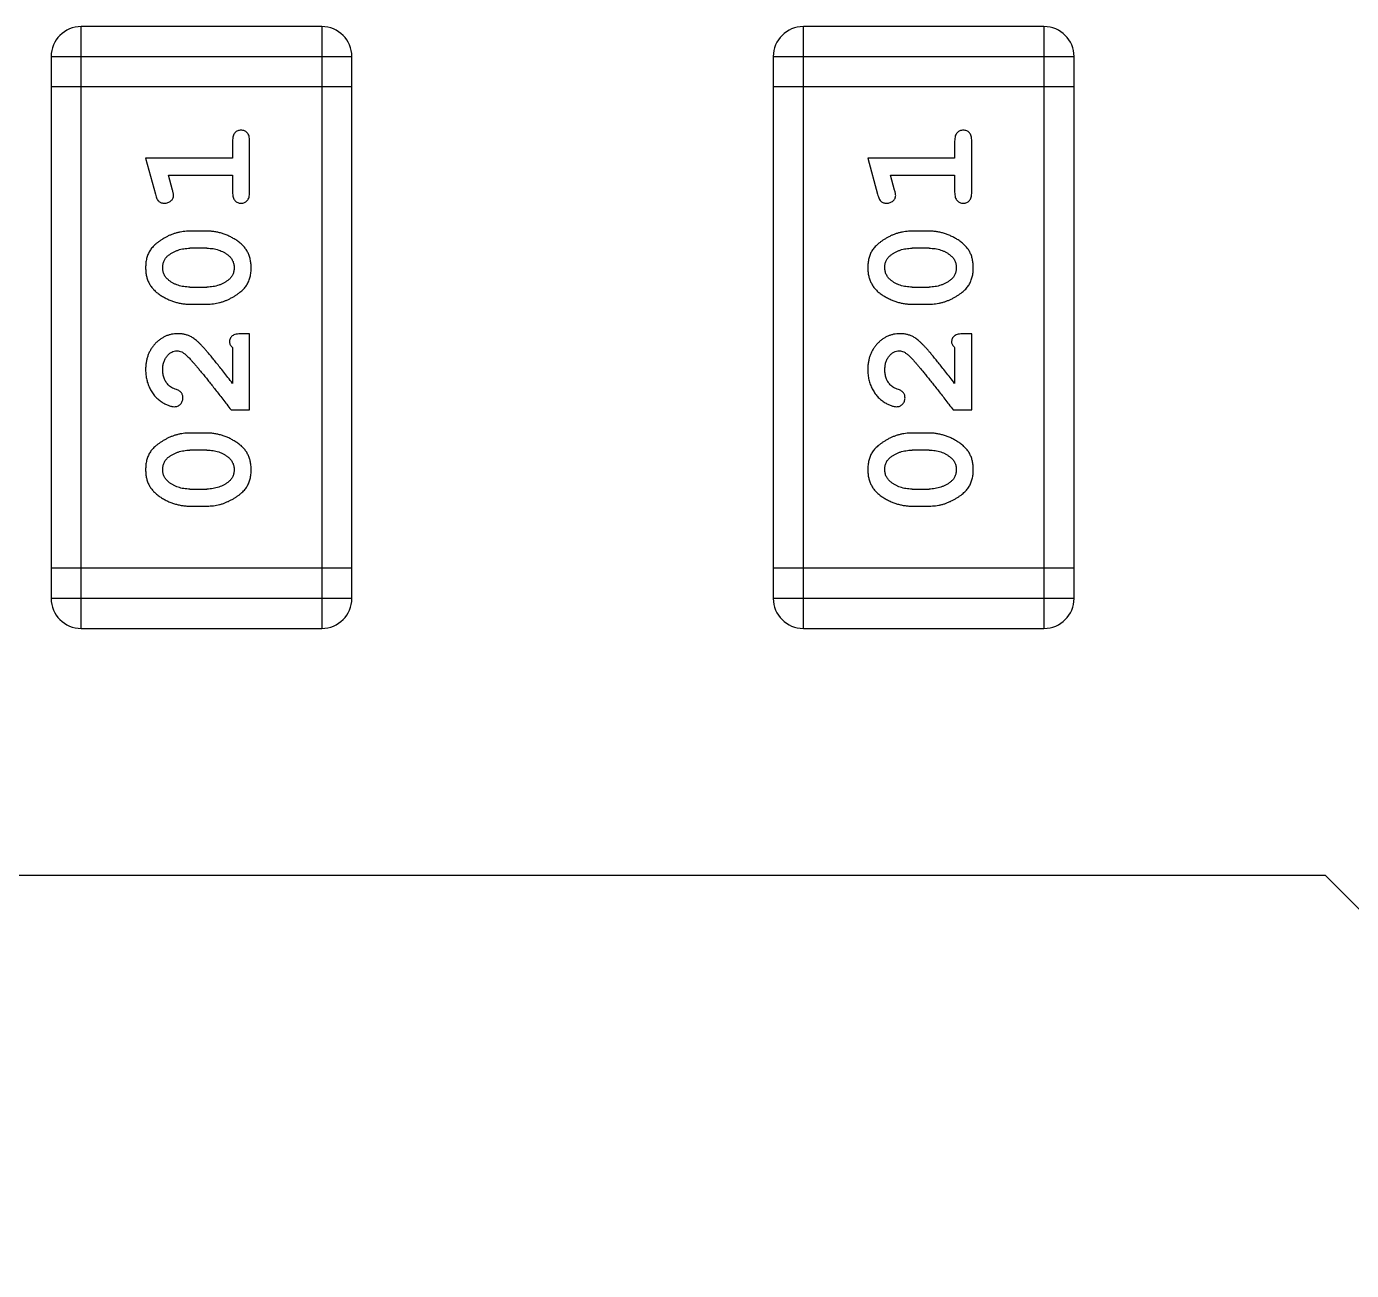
# Model space of a CAD drawing. Header units: millimetres. Extents: x 563 to 681, y 173 to 284.
# Drawn here: x 650.039 to 651.382, y 175.885 to 177.145 of the extents above; entities that cross this region are included whole.
import ezdxf

# ---------------------------------------------------------------- set-up
doc = ezdxf.new("R2010")
doc.units = ezdxf.units.MM
doc.header["$LTSCALE"] = 30.734
doc.layers.get('0').update_dxf_attribs({"linetype": 'CONTINUOUS'})

msp = doc.modelspace()

# ---------------------------------------------------------------- linework, layer by layer
at = {"linetype": 'Continuous'}
for p, q in [((650.3386, 177.1452), (650.0948, 177.1452)), ((650.0948, 176.5356), (650.0948, 177.1452)), ((650.3386, 177.1452), (650.3386, 176.5356)), ((651.0703, 177.1452), (650.8265, 177.1452)), ((650.8265, 176.5356), (650.8265, 177.1452)), ((651.0703, 177.1452), (651.0703, 176.5356)), ((650.0643, 177.1147), (650.3691, 177.1147)), ((650.0643, 177.1147), (650.0643, 176.5661)), ((650.3691, 176.5661), (650.3691, 177.1147)), ((650.796, 177.1147), (651.1008, 177.1147)), ((650.796, 177.1147), (650.796, 176.5661)), ((651.1008, 176.5661), (651.1008, 177.1147)), ((650.3691, 177.0843), (650.0643, 177.0843)), ((651.1008, 177.0843), (650.796, 177.0843)), ((650.2482, 177.0292), (650.2482, 177.0119)), ((650.2655, 176.9773), (650.2655, 177.0292)), ((650.9798, 177.0292), (650.9798, 177.0119)), ((650.9971, 176.9773), (650.9971, 177.0292)), ((650.2482, 177.0119), (650.1601, 177.0119)), ((650.1601, 177.0119), (650.17, 176.9753)), ((650.9798, 177.0119), (650.8917, 177.0119)), ((650.8917, 177.0119), (650.9016, 176.9753)), ((650.1832, 176.9946), (650.2482, 176.9946)), ((650.1874, 176.9796), (650.1832, 176.9946)), ((650.2482, 176.9946), (650.2482, 176.9773)), ((650.9149, 176.9946), (650.9798, 176.9946)), ((650.919, 176.9796), (650.9149, 176.9946)), ((650.9798, 176.9946), (650.9798, 176.9773)), ((650.2224, 176.938), (650.2047, 176.938)), ((650.9541, 176.938), (650.9364, 176.938)), ((650.2222, 176.9207), (650.205, 176.9207)), ((650.9538, 176.9207), (650.9366, 176.9207)), ((650.205, 176.8813), (650.2222, 176.8813)), ((650.9366, 176.8813), (650.9538, 176.8813)), ((650.2047, 176.864), (650.2224, 176.864)), ((650.9364, 176.864), (650.9541, 176.864)), ((650.2655, 176.8341), (650.2576, 176.8341)), ((650.2655, 176.7571), (650.2655, 176.8341)), ((650.9971, 176.8341), (650.9893, 176.8341)), ((650.9971, 176.7571), (650.9971, 176.8341)), ((650.2482, 176.82), (650.2482, 176.7838)), ((650.9798, 176.82), (650.9798, 176.7838)), ((650.2466, 176.7571), (650.2655, 176.7571)), ((650.9783, 176.7571), (650.9971, 176.7571)), ((650.2224, 176.7335), (650.2047, 176.7335)), ((650.9541, 176.7335), (650.9364, 176.7335)), ((650.2222, 176.7161), (650.205, 176.7161)), ((650.9538, 176.7161), (650.9366, 176.7161)), ((650.205, 176.6768), (650.2222, 176.6768)), ((650.9366, 176.6768), (650.9538, 176.6768)), ((650.2047, 176.6595), (650.2224, 176.6595)), ((650.9364, 176.6595), (650.9541, 176.6595)), ((650.3691, 176.5966), (650.0643, 176.5966)), ((651.1008, 176.5966), (650.796, 176.5966)), ((650.3691, 176.5661), (650.0643, 176.5661)), ((651.1008, 176.5661), (650.796, 176.5661)), ((650.0948, 176.5356), (650.3386, 176.5356)), ((650.8265, 176.5356), (651.0703, 176.5356)), ((651.3555, 176.2854), (649.6155, 176.2854)), ((651.3555, 176.2854), (651.7555, 175.8854))]:
    msp.add_line(p, q, dxfattribs=at)
for centre, start, end in [((650.0948, 177.1147), 90, 180), ((650.3386, 177.1147), 0, 90), ((650.8265, 177.1147), 90, 180), ((651.0703, 177.1147), 0, 90), ((650.0948, 176.5661), 180, 270), ((650.3386, 176.5661), 270, 0), ((650.8265, 176.5661), 180, 270), ((651.0703, 176.5661), 270, 0)]:
    msp.add_arc(centre, 0.0305, start, end, dxfattribs=at)
for points, knots in [([(650.2568, 177.0402), (650.2562, 177.0402), (650.255, 177.0401), (650.2534, 177.0396), (650.2519, 177.0388), (650.2505, 177.0376), (650.2495, 177.0361), (650.2487, 177.0341), (650.2482, 177.0318), (650.2482, 177.0301), (650.2482, 177.0292)], [0, 0, 0, 0, 0.11517, 0.223509, 0.328254, 0.438012, 0.553651, 0.682263, 0.830856, 1, 1, 1, 1]), ([(650.2655, 177.0292), (650.2655, 177.0301), (650.2654, 177.0318), (650.265, 177.0341), (650.2642, 177.0361), (650.2631, 177.0376), (650.2618, 177.0388), (650.2603, 177.0396), (650.2586, 177.0401), (650.2574, 177.0402), (650.2568, 177.0402)], [0, 0, 0, 0, 0.169012, 0.317488, 0.445429, 0.560977, 0.67065, 0.776666, 0.88492, 1, 1, 1, 1]), ([(650.9885, 177.0402), (650.9879, 177.0402), (650.9867, 177.0401), (650.985, 177.0396), (650.9835, 177.0388), (650.9822, 177.0376), (650.9811, 177.0361), (650.9804, 177.0341), (650.9799, 177.0318), (650.9799, 177.0301), (650.9798, 177.0292)], [0, 0, 0, 0, 0.11517, 0.223509, 0.328254, 0.438012, 0.553651, 0.682263, 0.830856, 1, 1, 1, 1]), ([(650.9971, 177.0292), (650.9971, 177.0301), (650.9971, 177.0318), (650.9966, 177.0341), (650.9959, 177.0361), (650.9948, 177.0376), (650.9935, 177.0388), (650.992, 177.0396), (650.9903, 177.0401), (650.9891, 177.0402), (650.9885, 177.0402)], [0, 0, 0, 0, 0.169012, 0.317488, 0.445429, 0.560977, 0.67065, 0.776666, 0.88492, 1, 1, 1, 1]), ([(650.1884, 176.9742), (650.1884, 176.9745), (650.1883, 176.9753), (650.1881, 176.9765), (650.1878, 176.978), (650.1875, 176.979), (650.1874, 176.9796)], [0, 0, 0, 0, 0.183151, 0.413144, 0.682305, 1, 1, 1, 1]), ([(650.2482, 176.9773), (650.2482, 176.9764), (650.2482, 176.9747), (650.2487, 176.9724), (650.2495, 176.9704), (650.2505, 176.9689), (650.2519, 176.9677), (650.2534, 176.9669), (650.255, 176.9664), (650.2562, 176.9663), (650.2568, 176.9663)], [0, 0, 0, 0, 0.169102, 0.317658, 0.446239, 0.563118, 0.671828, 0.776546, 0.884858, 1, 1, 1, 1]), ([(650.2568, 176.9663), (650.2574, 176.9663), (650.2586, 176.9664), (650.2603, 176.9669), (650.2618, 176.9677), (650.2632, 176.9689), (650.2642, 176.9704), (650.265, 176.9724), (650.2654, 176.9747), (650.2655, 176.9764), (650.2655, 176.9773)], [0, 0, 0, 0, 0.115051, 0.223278, 0.329269, 0.437893, 0.554681, 0.682591, 0.83103, 1, 1, 1, 1]), ([(650.9201, 176.9742), (650.92, 176.9745), (650.92, 176.9753), (650.9198, 176.9765), (650.9195, 176.978), (650.9192, 176.979), (650.919, 176.9796)], [0, 0, 0, 0, 0.183151, 0.413144, 0.682305, 1, 1, 1, 1]), ([(650.9798, 176.9773), (650.9799, 176.9764), (650.9799, 176.9747), (650.9804, 176.9724), (650.9811, 176.9704), (650.9822, 176.9689), (650.9835, 176.9677), (650.985, 176.9669), (650.9867, 176.9664), (650.9879, 176.9663), (650.9885, 176.9663)], [0, 0, 0, 0, 0.169102, 0.317658, 0.446239, 0.563118, 0.671828, 0.776546, 0.884858, 1, 1, 1, 1]), ([(650.9885, 176.9663), (650.9891, 176.9663), (650.9903, 176.9664), (650.992, 176.9669), (650.9935, 176.9677), (650.9948, 176.9689), (650.9959, 176.9704), (650.9966, 176.9724), (650.9971, 176.9747), (650.9971, 176.9764), (650.9971, 176.9773)], [0, 0, 0, 0, 0.115051, 0.223278, 0.329269, 0.437893, 0.554681, 0.682591, 0.83103, 1, 1, 1, 1]), ([(650.17, 176.9753), (650.1702, 176.9745), (650.1707, 176.9729), (650.1715, 176.9708), (650.1725, 176.9692), (650.1735, 176.968), (650.1747, 176.9672), (650.176, 176.9667), (650.1775, 176.9663), (650.1786, 176.9663), (650.1791, 176.9663)], [0, 0, 0, 0, 0.187321, 0.344927, 0.475328, 0.579604, 0.674244, 0.773631, 0.882025, 1, 1, 1, 1]), ([(650.1791, 176.9663), (650.1798, 176.9663), (650.181, 176.9664), (650.1827, 176.9668), (650.1843, 176.9675), (650.1857, 176.9686), (650.1869, 176.9698), (650.1878, 176.9711), (650.1883, 176.9726), (650.1884, 176.9737), (650.1884, 176.9742)], [0, 0, 0, 0, 0.138815, 0.27042, 0.39836, 0.52875, 0.654955, 0.771147, 0.884581, 1, 1, 1, 1]), ([(650.9016, 176.9753), (650.9019, 176.9745), (650.9024, 176.9729), (650.9032, 176.9708), (650.9041, 176.9692), (650.9051, 176.968), (650.9063, 176.9672), (650.9077, 176.9667), (650.9092, 176.9663), (650.9102, 176.9663), (650.9108, 176.9663)], [0, 0, 0, 0, 0.187321, 0.344927, 0.475328, 0.579604, 0.674244, 0.773631, 0.882025, 1, 1, 1, 1]), ([(650.9108, 176.9663), (650.9114, 176.9663), (650.9126, 176.9664), (650.9144, 176.9668), (650.916, 176.9675), (650.9174, 176.9686), (650.9186, 176.9698), (650.9194, 176.9711), (650.92, 176.9726), (650.92, 176.9737), (650.9201, 176.9742)], [0, 0, 0, 0, 0.138815, 0.27042, 0.39836, 0.52875, 0.654955, 0.771147, 0.884581, 1, 1, 1, 1]), ([(650.2047, 176.938), (650.2036, 176.9379), (650.2015, 176.9379), (650.1983, 176.9376), (650.1952, 176.9371), (650.1921, 176.9364), (650.189, 176.9355), (650.186, 176.9344), (650.183, 176.9331), (650.1801, 176.9316), (650.1774, 176.93), (650.1749, 176.9284), (650.1725, 176.9267), (650.1704, 176.925), (650.1686, 176.9233), (650.1669, 176.9216), (650.1655, 176.9199), (650.1639, 176.9175), (650.1623, 176.9143), (650.161, 176.9102), (650.1602, 176.9056), (650.1601, 176.9025), (650.1601, 176.9008)], [0, 0, 0, 0, 0.049855, 0.099516, 0.148482, 0.19758, 0.246804, 0.296268, 0.346517, 0.397047, 0.446826, 0.49336, 0.537801, 0.579207, 0.617974, 0.654833, 0.689171, 0.722088, 0.786392, 0.853518, 0.924186, 1, 1, 1, 1]), ([(650.2671, 176.9011), (650.267, 176.9025), (650.2669, 176.9053), (650.2662, 176.9094), (650.2651, 176.9133), (650.2635, 176.9168), (650.2615, 176.9202), (650.259, 176.9232), (650.256, 176.926), (650.2526, 176.9285), (650.249, 176.9307), (650.2454, 176.9326), (650.2417, 176.9343), (650.2379, 176.9356), (650.2341, 176.9367), (650.2302, 176.9374), (650.2264, 176.9379), (650.2237, 176.9379), (650.2224, 176.938)], [0, 0, 0, 0, 0.067217, 0.131051, 0.19272, 0.252824, 0.312745, 0.373449, 0.436041, 0.501494, 0.567761, 0.632087, 0.695096, 0.757109, 0.817993, 0.878657, 0.939311, 1, 1, 1, 1]), ([(650.9364, 176.938), (650.9353, 176.9379), (650.9331, 176.9379), (650.93, 176.9376), (650.9268, 176.9371), (650.9237, 176.9364), (650.9207, 176.9355), (650.9176, 176.9344), (650.9147, 176.9331), (650.9118, 176.9316), (650.9091, 176.93), (650.9065, 176.9284), (650.9042, 176.9267), (650.9021, 176.925), (650.9002, 176.9233), (650.8986, 176.9216), (650.8972, 176.9199), (650.8956, 176.9175), (650.894, 176.9143), (650.8927, 176.9102), (650.8919, 176.9056), (650.8918, 176.9025), (650.8917, 176.9008)], [0, 0, 0, 0, 0.049855, 0.099516, 0.148482, 0.19758, 0.246804, 0.296268, 0.346517, 0.397047, 0.446826, 0.49336, 0.537801, 0.579207, 0.617974, 0.654833, 0.689171, 0.722088, 0.786392, 0.853518, 0.924186, 1, 1, 1, 1]), ([(650.9987, 176.9011), (650.9987, 176.9025), (650.9986, 176.9053), (650.9979, 176.9094), (650.9968, 176.9133), (650.9952, 176.9168), (650.9932, 176.9202), (650.9906, 176.9232), (650.9877, 176.926), (650.9843, 176.9285), (650.9807, 176.9307), (650.977, 176.9326), (650.9733, 176.9343), (650.9696, 176.9356), (650.9657, 176.9367), (650.9619, 176.9374), (650.958, 176.9379), (650.9554, 176.9379), (650.9541, 176.938)], [0, 0, 0, 0, 0.067217, 0.131051, 0.19272, 0.252824, 0.312745, 0.373449, 0.436041, 0.501494, 0.567761, 0.632087, 0.695096, 0.757109, 0.817993, 0.878657, 0.939311, 1, 1, 1, 1]), ([(650.1774, 176.9009), (650.1774, 176.9016), (650.1774, 176.9028), (650.1777, 176.9046), (650.1781, 176.9063), (650.1787, 176.9079), (650.1794, 176.9094), (650.1803, 176.9107), (650.1814, 176.912), (650.1823, 176.9127), (650.1827, 176.9131)], [0, 0, 0, 0, 0.138115, 0.270177, 0.397547, 0.520057, 0.63869, 0.757499, 0.878226, 1, 1, 1, 1]), ([(650.1827, 176.9131), (650.1835, 176.9137), (650.1851, 176.9149), (650.1876, 176.9164), (650.1903, 176.9178), (650.193, 176.9188), (650.1959, 176.9197), (650.1988, 176.9202), (650.2019, 176.9206), (650.2039, 176.9206), (650.205, 176.9207)], [0, 0, 0, 0, 0.125331, 0.248948, 0.371201, 0.494032, 0.616811, 0.742104, 0.868849, 1, 1, 1, 1]), ([(650.2222, 176.9207), (650.2232, 176.9206), (650.2253, 176.9206), (650.2284, 176.9203), (650.2313, 176.9197), (650.2341, 176.9189), (650.2368, 176.9179), (650.2393, 176.9166), (650.2417, 176.9152), (650.2432, 176.914), (650.244, 176.9134)], [0, 0, 0, 0, 0.135449, 0.266263, 0.393429, 0.516942, 0.639128, 0.758779, 0.879341, 1, 1, 1, 1]), ([(650.244, 176.9134), (650.2444, 176.913), (650.2453, 176.9122), (650.2465, 176.9109), (650.2475, 176.9095), (650.2483, 176.908), (650.249, 176.9064), (650.2494, 176.9047), (650.2497, 176.9029), (650.2497, 176.9017), (650.2498, 176.9011)], [0, 0, 0, 0, 0.129853, 0.25607, 0.380154, 0.49978, 0.62208, 0.743277, 0.868791, 1, 1, 1, 1]), ([(650.909, 176.9009), (650.9091, 176.9016), (650.9091, 176.9028), (650.9093, 176.9046), (650.9097, 176.9063), (650.9103, 176.9079), (650.9111, 176.9094), (650.912, 176.9107), (650.9131, 176.912), (650.9139, 176.9127), (650.9143, 176.9131)], [0, 0, 0, 0, 0.138115, 0.270177, 0.397547, 0.520057, 0.63869, 0.757499, 0.878226, 1, 1, 1, 1]), ([(650.9143, 176.9131), (650.9151, 176.9137), (650.9167, 176.9149), (650.9193, 176.9164), (650.9219, 176.9178), (650.9247, 176.9188), (650.9275, 176.9197), (650.9305, 176.9202), (650.9335, 176.9206), (650.9356, 176.9206), (650.9366, 176.9207)], [0, 0, 0, 0, 0.125331, 0.248948, 0.371201, 0.494032, 0.616811, 0.742104, 0.868849, 1, 1, 1, 1]), ([(650.9538, 176.9207), (650.9549, 176.9206), (650.957, 176.9206), (650.96, 176.9203), (650.963, 176.9197), (650.9658, 176.9189), (650.9684, 176.9179), (650.971, 176.9166), (650.9734, 176.9152), (650.9749, 176.914), (650.9756, 176.9134)], [0, 0, 0, 0, 0.135449, 0.266263, 0.393429, 0.516942, 0.639128, 0.758779, 0.879341, 1, 1, 1, 1]), ([(650.9756, 176.9134), (650.9761, 176.913), (650.977, 176.9122), (650.9782, 176.9109), (650.9792, 176.9095), (650.98, 176.908), (650.9806, 176.9064), (650.9811, 176.9047), (650.9814, 176.9029), (650.9814, 176.9017), (650.9814, 176.9011)], [0, 0, 0, 0, 0.129853, 0.25607, 0.380154, 0.49978, 0.62208, 0.743277, 0.868791, 1, 1, 1, 1]), ([(650.1601, 176.9008), (650.1601, 176.8994), (650.1602, 176.8966), (650.1609, 176.8925), (650.162, 176.8887), (650.1636, 176.8851), (650.1657, 176.8818), (650.1682, 176.8787), (650.1712, 176.8759), (650.1745, 176.8735), (650.1781, 176.8713), (650.1818, 176.8694), (650.1855, 176.8677), (650.1893, 176.8664), (650.1931, 176.8653), (650.1969, 176.8646), (650.2008, 176.8641), (650.2034, 176.8641), (650.2047, 176.864)], [0, 0, 0, 0, 0.06692, 0.130834, 0.19258, 0.252759, 0.312631, 0.373411, 0.436359, 0.501894, 0.568244, 0.632472, 0.69556, 0.757163, 0.818592, 0.878885, 0.939235, 1, 1, 1, 1]), ([(650.1832, 176.8886), (650.1827, 176.889), (650.1818, 176.8898), (650.1806, 176.8911), (650.1796, 176.8925), (650.1788, 176.8941), (650.1782, 176.8957), (650.1777, 176.8973), (650.1774, 176.8991), (650.1774, 176.9003), (650.1774, 176.9009)], [0, 0, 0, 0, 0.13042, 0.256046, 0.378133, 0.498725, 0.620452, 0.742761, 0.869406, 1, 1, 1, 1]), ([(650.2224, 176.864), (650.2235, 176.864), (650.2256, 176.8641), (650.2288, 176.8644), (650.232, 176.8649), (650.235, 176.8656), (650.2381, 176.8664), (650.2411, 176.8676), (650.244, 176.8688), (650.2469, 176.8703), (650.2497, 176.8719), (650.2522, 176.8735), (650.2545, 176.8752), (650.2566, 176.8768), (650.2585, 176.8785), (650.2602, 176.8802), (650.2616, 176.8819), (650.2632, 176.8843), (650.2648, 176.8875), (650.2661, 176.8917), (650.2669, 176.8962), (650.267, 176.8994), (650.2671, 176.9011)], [0, 0, 0, 0, 0.049886, 0.09882, 0.148132, 0.19689, 0.246038, 0.295176, 0.345305, 0.395692, 0.445312, 0.491875, 0.535813, 0.577009, 0.616081, 0.652689, 0.687585, 0.720206, 0.785062, 0.85223, 0.923759, 1, 1, 1, 1]), ([(650.2498, 176.9011), (650.2497, 176.9005), (650.2497, 176.8992), (650.2495, 176.8974), (650.2491, 176.8957), (650.2485, 176.8941), (650.2477, 176.8927), (650.2468, 176.8913), (650.2457, 176.8901), (650.2449, 176.8893), (650.2445, 176.889)], [0, 0, 0, 0, 0.139844, 0.271849, 0.399162, 0.521619, 0.6402, 0.758957, 0.87828, 1, 1, 1, 1]), ([(650.8917, 176.9008), (650.8918, 176.8994), (650.8919, 176.8966), (650.8926, 176.8925), (650.8937, 176.8887), (650.8953, 176.8851), (650.8973, 176.8818), (650.8998, 176.8787), (650.9028, 176.8759), (650.9062, 176.8735), (650.9098, 176.8713), (650.9135, 176.8694), (650.9172, 176.8677), (650.921, 176.8664), (650.9247, 176.8653), (650.9286, 176.8646), (650.9325, 176.8641), (650.9351, 176.8641), (650.9364, 176.864)], [0, 0, 0, 0, 0.06692, 0.130834, 0.19258, 0.252759, 0.312631, 0.373411, 0.436359, 0.501894, 0.568244, 0.632472, 0.69556, 0.757163, 0.818592, 0.878885, 0.939235, 1, 1, 1, 1]), ([(650.9148, 176.8886), (650.9144, 176.889), (650.9135, 176.8898), (650.9123, 176.8911), (650.9113, 176.8925), (650.9105, 176.8941), (650.9098, 176.8957), (650.9094, 176.8973), (650.9091, 176.8991), (650.9091, 176.9003), (650.909, 176.9009)], [0, 0, 0, 0, 0.13042, 0.256046, 0.378133, 0.498725, 0.620452, 0.742761, 0.869406, 1, 1, 1, 1]), ([(650.9541, 176.864), (650.9552, 176.864), (650.9573, 176.8641), (650.9605, 176.8644), (650.9636, 176.8649), (650.9667, 176.8656), (650.9698, 176.8664), (650.9727, 176.8676), (650.9757, 176.8688), (650.9786, 176.8703), (650.9813, 176.8719), (650.9839, 176.8735), (650.9862, 176.8752), (650.9883, 176.8768), (650.9901, 176.8785), (650.9918, 176.8802), (650.9932, 176.8819), (650.9948, 176.8843), (650.9964, 176.8875), (650.9977, 176.8917), (650.9986, 176.8962), (650.9987, 176.8994), (650.9987, 176.9011)], [0, 0, 0, 0, 0.049886, 0.09882, 0.148132, 0.19689, 0.246038, 0.295176, 0.345305, 0.395692, 0.445312, 0.491875, 0.535813, 0.577009, 0.616081, 0.652689, 0.687585, 0.720206, 0.785062, 0.85223, 0.923759, 1, 1, 1, 1]), ([(650.9814, 176.9011), (650.9814, 176.9005), (650.9814, 176.8992), (650.9811, 176.8974), (650.9807, 176.8957), (650.9801, 176.8941), (650.9794, 176.8927), (650.9785, 176.8913), (650.9774, 176.8901), (650.9765, 176.8893), (650.9761, 176.889)], [0, 0, 0, 0, 0.139844, 0.271849, 0.399162, 0.521619, 0.6402, 0.758957, 0.87828, 1, 1, 1, 1]), ([(650.205, 176.8813), (650.2039, 176.8814), (650.2018, 176.8814), (650.1988, 176.8817), (650.1958, 176.8823), (650.193, 176.8831), (650.1904, 176.8841), (650.1878, 176.8854), (650.1854, 176.8868), (650.1839, 176.888), (650.1832, 176.8886)], [0, 0, 0, 0, 0.135446, 0.266257, 0.393419, 0.517936, 0.639137, 0.758785, 0.879345, 1, 1, 1, 1]), ([(650.2445, 176.889), (650.2437, 176.8884), (650.2421, 176.8871), (650.2396, 176.8856), (650.2369, 176.8843), (650.2342, 176.8832), (650.2313, 176.8824), (650.2284, 176.8817), (650.2253, 176.8814), (650.2232, 176.8814), (650.2222, 176.8813)], [0, 0, 0, 0, 0.124927, 0.248361, 0.370889, 0.492583, 0.61616, 0.741472, 0.869044, 1, 1, 1, 1]), ([(650.9366, 176.8813), (650.9356, 176.8814), (650.9335, 176.8814), (650.9304, 176.8817), (650.9275, 176.8823), (650.9247, 176.8831), (650.922, 176.8841), (650.9195, 176.8854), (650.9171, 176.8868), (650.9156, 176.888), (650.9148, 176.8886)], [0, 0, 0, 0, 0.135446, 0.266257, 0.393419, 0.517936, 0.639137, 0.758785, 0.879345, 1, 1, 1, 1]), ([(650.9761, 176.889), (650.9753, 176.8884), (650.9738, 176.8871), (650.9712, 176.8856), (650.9686, 176.8843), (650.9658, 176.8832), (650.963, 176.8824), (650.96, 176.8817), (650.957, 176.8814), (650.9549, 176.8814), (650.9538, 176.8813)], [0, 0, 0, 0, 0.124927, 0.248361, 0.370889, 0.492583, 0.61616, 0.741472, 0.869044, 1, 1, 1, 1]), ([(650.1928, 176.8341), (650.1917, 176.8341), (650.1895, 176.834), (650.1863, 176.8336), (650.1832, 176.8327), (650.1802, 176.8316), (650.1774, 176.8301), (650.1747, 176.8284), (650.1721, 176.8263), (650.1696, 176.8239), (650.1674, 176.8212), (650.1654, 176.8184), (650.1638, 176.8153), (650.1624, 176.8121), (650.1614, 176.8087), (650.1606, 176.8051), (650.1602, 176.8013), (650.1601, 176.7988), (650.1601, 176.7975)], [0, 0, 0, 0, 0.060981, 0.120256, 0.178148, 0.236115, 0.293993, 0.352864, 0.413358, 0.476056, 0.539296, 0.602396, 0.665116, 0.728325, 0.792919, 0.859317, 0.928302, 1, 1, 1, 1]), ([(650.2211, 176.8174), (650.2204, 176.8183), (650.2189, 176.8199), (650.2167, 176.8223), (650.2146, 176.8244), (650.2126, 176.8263), (650.2107, 176.8279), (650.2089, 176.8293), (650.2073, 176.8304), (650.2052, 176.8315), (650.2027, 176.8326), (650.1995, 176.8335), (650.1962, 176.834), (650.194, 176.8341), (650.1928, 176.8341)], [0, 0, 0, 0, 0.103002, 0.197728, 0.285279, 0.365235, 0.437224, 0.502446, 0.560545, 0.611446, 0.707576, 0.80349, 0.900532, 1, 1, 1, 1]), ([(650.2576, 176.8341), (650.2566, 176.8341), (650.2546, 176.8341), (650.2519, 176.8336), (650.2496, 176.833), (650.2479, 176.8319), (650.2466, 176.8306), (650.2457, 176.8291), (650.2451, 176.8273), (650.2451, 176.8261), (650.245, 176.8255)], [0, 0, 0, 0, 0.1844, 0.34094, 0.473574, 0.586824, 0.690029, 0.789175, 0.890445, 1, 1, 1, 1]), ([(650.9245, 176.8341), (650.9234, 176.8341), (650.9212, 176.834), (650.918, 176.8336), (650.9149, 176.8327), (650.9119, 176.8316), (650.909, 176.8301), (650.9063, 176.8284), (650.9037, 176.8263), (650.9013, 176.8239), (650.8991, 176.8212), (650.8971, 176.8184), (650.8954, 176.8153), (650.8941, 176.8121), (650.893, 176.8087), (650.8923, 176.8051), (650.8918, 176.8013), (650.8918, 176.7988), (650.8917, 176.7975)], [0, 0, 0, 0, 0.060981, 0.120256, 0.178148, 0.236115, 0.293993, 0.352864, 0.413358, 0.476056, 0.539296, 0.602396, 0.665116, 0.728325, 0.792919, 0.859317, 0.928302, 1, 1, 1, 1]), ([(650.9528, 176.8174), (650.952, 176.8183), (650.9505, 176.8199), (650.9483, 176.8223), (650.9462, 176.8244), (650.9442, 176.8263), (650.9424, 176.8279), (650.9406, 176.8293), (650.939, 176.8304), (650.9369, 176.8315), (650.9343, 176.8326), (650.9312, 176.8335), (650.9279, 176.834), (650.9256, 176.8341), (650.9245, 176.8341)], [0, 0, 0, 0, 0.103002, 0.197728, 0.285279, 0.365235, 0.437224, 0.502446, 0.560545, 0.611446, 0.707576, 0.80349, 0.900532, 1, 1, 1, 1]), ([(650.9893, 176.8341), (650.9882, 176.8341), (650.9862, 176.8341), (650.9835, 176.8336), (650.9813, 176.833), (650.9795, 176.8319), (650.9782, 176.8306), (650.9773, 176.8291), (650.9768, 176.8273), (650.9767, 176.8261), (650.9767, 176.8255)], [0, 0, 0, 0, 0.1844, 0.34094, 0.473574, 0.586824, 0.690029, 0.789175, 0.890445, 1, 1, 1, 1]), ([(650.1774, 176.7973), (650.1774, 176.7987), (650.1775, 176.8014), (650.1784, 176.8052), (650.1797, 176.8086), (650.1817, 176.8115), (650.1839, 176.8138), (650.1864, 176.8156), (650.1891, 176.8166), (650.191, 176.8168), (650.1919, 176.8168)], [0, 0, 0, 0, 0.156344, 0.299348, 0.4327, 0.561, 0.682299, 0.791883, 0.89611, 1, 1, 1, 1]), ([(650.1919, 176.8168), (650.1927, 176.8168), (650.1943, 176.8166), (650.1968, 176.8157), (650.1993, 176.8141), (650.2008, 176.8128), (650.2016, 176.8121)], [0, 0, 0, 0, 0.212836, 0.442809, 0.70317, 1, 1, 1, 1]), ([(650.2482, 176.7838), (650.2466, 176.7858), (650.2436, 176.7896), (650.2393, 176.7951), (650.2354, 176.8001), (650.2318, 176.8045), (650.2286, 176.8085), (650.2258, 176.8119), (650.2234, 176.8148), (650.2218, 176.8166), (650.2211, 176.8174)], [0, 0, 0, 0, 0.176662, 0.337826, 0.484741, 0.617764, 0.73494, 0.837793, 0.926412, 1, 1, 1, 1]), ([(650.245, 176.8255), (650.2451, 176.825), (650.2452, 176.8241), (650.2458, 176.8227), (650.2468, 176.8213), (650.2477, 176.8204), (650.2482, 176.82)], [0, 0, 0, 0, 0.20611, 0.432681, 0.695597, 1, 1, 1, 1]), ([(650.909, 176.7973), (650.9091, 176.7987), (650.9092, 176.8014), (650.91, 176.8052), (650.9114, 176.8086), (650.9133, 176.8115), (650.9156, 176.8138), (650.9181, 176.8156), (650.9208, 176.8166), (650.9226, 176.8168), (650.9236, 176.8168)], [0, 0, 0, 0, 0.156344, 0.299348, 0.4327, 0.561, 0.682299, 0.791883, 0.89611, 1, 1, 1, 1]), ([(650.9236, 176.8168), (650.9244, 176.8168), (650.926, 176.8166), (650.9284, 176.8157), (650.9309, 176.8141), (650.9325, 176.8128), (650.9333, 176.8121)], [0, 0, 0, 0, 0.212836, 0.442809, 0.70317, 1, 1, 1, 1]), ([(650.9798, 176.7838), (650.9783, 176.7858), (650.9753, 176.7896), (650.971, 176.7951), (650.967, 176.8001), (650.9635, 176.8045), (650.9603, 176.8085), (650.9575, 176.8119), (650.955, 176.8148), (650.9535, 176.8166), (650.9528, 176.8174)], [0, 0, 0, 0, 0.176662, 0.337826, 0.484741, 0.617764, 0.73494, 0.837793, 0.926412, 1, 1, 1, 1]), ([(650.9767, 176.8255), (650.9767, 176.825), (650.9768, 176.8241), (650.9775, 176.8227), (650.9785, 176.8213), (650.9794, 176.8204), (650.9798, 176.82)], [0, 0, 0, 0, 0.20611, 0.432681, 0.695597, 1, 1, 1, 1]), ([(650.2016, 176.8121), (650.2021, 176.8116), (650.2031, 176.8107), (650.2046, 176.8091), (650.2063, 176.8072), (650.2083, 176.805), (650.2104, 176.8025), (650.2127, 176.7998), (650.2152, 176.7968), (650.218, 176.7935), (650.2209, 176.7899), (650.224, 176.786), (650.2273, 176.7819), (650.2308, 176.7775), (650.2344, 176.7728), (650.2383, 176.7678), (650.2424, 176.7625), (650.2452, 176.7589), (650.2466, 176.7571)], [0, 0, 0, 0, 0.026647, 0.057942, 0.094152, 0.134806, 0.180631, 0.231142, 0.286385, 0.346321, 0.411439, 0.481035, 0.555329, 0.634592, 0.718826, 0.807759, 0.901393, 1, 1, 1, 1]), ([(650.9333, 176.8121), (650.9337, 176.8116), (650.9347, 176.8107), (650.9363, 176.8091), (650.938, 176.8072), (650.9399, 176.805), (650.9421, 176.8025), (650.9444, 176.7998), (650.9469, 176.7968), (650.9496, 176.7935), (650.9525, 176.7899), (650.9556, 176.786), (650.9589, 176.7819), (650.9624, 176.7775), (650.9661, 176.7728), (650.97, 176.7678), (650.9741, 176.7625), (650.9768, 176.7589), (650.9783, 176.7571)], [0, 0, 0, 0, 0.026647, 0.057942, 0.094152, 0.134806, 0.180631, 0.231142, 0.286385, 0.346321, 0.411439, 0.481035, 0.555329, 0.634592, 0.718826, 0.807759, 0.901393, 1, 1, 1, 1]), ([(650.1601, 176.7975), (650.1601, 176.7958), (650.1603, 176.7924), (650.1611, 176.7875), (650.1625, 176.7827), (650.1645, 176.7782), (650.167, 176.7741), (650.1698, 176.7704), (650.1731, 176.7673), (650.1767, 176.7648), (650.1802, 176.7628), (650.1835, 176.7613), (650.1866, 176.7604), (650.1885, 176.7603), (650.1894, 176.7602)], [0, 0, 0, 0, 0.098286, 0.193983, 0.289056, 0.384352, 0.477435, 0.566197, 0.652355, 0.737986, 0.818188, 0.887401, 0.94802, 1, 1, 1, 1]), ([(650.1828, 176.7825), (650.1823, 176.783), (650.1815, 176.784), (650.1804, 176.7856), (650.1795, 176.7873), (650.1787, 176.7891), (650.1781, 176.7911), (650.1777, 176.7931), (650.1774, 176.7952), (650.1774, 176.7966), (650.1774, 176.7973)], [0, 0, 0, 0, 0.121873, 0.243139, 0.363336, 0.485133, 0.607572, 0.734701, 0.864814, 1, 1, 1, 1]), ([(650.8917, 176.7975), (650.8918, 176.7958), (650.8919, 176.7924), (650.8928, 176.7875), (650.8942, 176.7827), (650.8962, 176.7782), (650.8986, 176.7741), (650.9015, 176.7704), (650.9047, 176.7673), (650.9083, 176.7648), (650.9119, 176.7628), (650.9152, 176.7613), (650.9182, 176.7604), (650.9202, 176.7603), (650.9211, 176.7602)], [0, 0, 0, 0, 0.098286, 0.193983, 0.289056, 0.384352, 0.477435, 0.566197, 0.652355, 0.737986, 0.818188, 0.887401, 0.94802, 1, 1, 1, 1]), ([(650.9144, 176.7825), (650.914, 176.783), (650.9132, 176.784), (650.912, 176.7856), (650.9111, 176.7873), (650.9104, 176.7891), (650.9098, 176.7911), (650.9094, 176.7931), (650.9091, 176.7952), (650.9091, 176.7966), (650.909, 176.7973)], [0, 0, 0, 0, 0.121873, 0.243139, 0.363336, 0.485133, 0.607572, 0.734701, 0.864814, 1, 1, 1, 1]), ([(650.1913, 176.7775), (650.1904, 176.7778), (650.1887, 176.7784), (650.1864, 176.7796), (650.1844, 176.7809), (650.1833, 176.782), (650.1828, 176.7825)], [0, 0, 0, 0, 0.285518, 0.544185, 0.781367, 1, 1, 1, 1]), ([(650.1978, 176.769), (650.1978, 176.7695), (650.1978, 176.7705), (650.1975, 176.7718), (650.197, 176.7731), (650.1964, 176.7742), (650.1955, 176.7753), (650.1943, 176.7761), (650.1929, 176.7769), (650.1918, 176.7773), (650.1913, 176.7775)], [0, 0, 0, 0, 0.127347, 0.246131, 0.359406, 0.470543, 0.586092, 0.711469, 0.847022, 1, 1, 1, 1]), ([(650.9229, 176.7775), (650.922, 176.7778), (650.9203, 176.7784), (650.918, 176.7796), (650.916, 176.7809), (650.9149, 176.782), (650.9144, 176.7825)], [0, 0, 0, 0, 0.285518, 0.544185, 0.781367, 1, 1, 1, 1]), ([(650.9295, 176.769), (650.9295, 176.7695), (650.9294, 176.7705), (650.9292, 176.7718), (650.9287, 176.7731), (650.928, 176.7742), (650.9271, 176.7753), (650.9259, 176.7761), (650.9245, 176.7769), (650.9235, 176.7773), (650.9229, 176.7775)], [0, 0, 0, 0, 0.127347, 0.246131, 0.359406, 0.470543, 0.586092, 0.711469, 0.847022, 1, 1, 1, 1]), ([(650.1894, 176.7602), (650.19, 176.7602), (650.191, 176.7603), (650.1926, 176.7608), (650.194, 176.7616), (650.1954, 176.7628), (650.1965, 176.7641), (650.1972, 176.7657), (650.1978, 176.7673), (650.1978, 176.7684), (650.1978, 176.769)], [0, 0, 0, 0, 0.120856, 0.239483, 0.360995, 0.490166, 0.620982, 0.746416, 0.870253, 1, 1, 1, 1]), ([(650.9211, 176.7602), (650.9216, 176.7602), (650.9227, 176.7603), (650.9242, 176.7608), (650.9257, 176.7616), (650.927, 176.7628), (650.9281, 176.7641), (650.9289, 176.7657), (650.9294, 176.7673), (650.9295, 176.7684), (650.9295, 176.769)], [0, 0, 0, 0, 0.120856, 0.239483, 0.360995, 0.490166, 0.620982, 0.746416, 0.870253, 1, 1, 1, 1]), ([(650.2047, 176.7335), (650.2036, 176.7334), (650.2015, 176.7334), (650.1983, 176.7331), (650.1952, 176.7326), (650.1921, 176.7319), (650.189, 176.731), (650.186, 176.7299), (650.183, 176.7286), (650.1801, 176.7271), (650.1774, 176.7255), (650.1749, 176.7238), (650.1725, 176.7222), (650.1704, 176.7205), (650.1686, 176.7188), (650.1669, 176.7171), (650.1655, 176.7154), (650.1639, 176.713), (650.1623, 176.7098), (650.161, 176.7057), (650.1602, 176.7011), (650.1601, 176.6979), (650.1601, 176.6963)], [0, 0, 0, 0, 0.049855, 0.099516, 0.148482, 0.19758, 0.246804, 0.296268, 0.346517, 0.397047, 0.446826, 0.49336, 0.537801, 0.579207, 0.617974, 0.654833, 0.689171, 0.722088, 0.786392, 0.853518, 0.924186, 1, 1, 1, 1]), ([(650.2671, 176.6966), (650.267, 176.698), (650.2669, 176.7008), (650.2662, 176.7049), (650.2651, 176.7087), (650.2635, 176.7123), (650.2615, 176.7157), (650.259, 176.7187), (650.256, 176.7215), (650.2526, 176.7239), (650.249, 176.7261), (650.2454, 176.7281), (650.2417, 176.7298), (650.2379, 176.7311), (650.2341, 176.7321), (650.2302, 176.7329), (650.2264, 176.7334), (650.2237, 176.7334), (650.2224, 176.7335)], [0, 0, 0, 0, 0.067217, 0.131051, 0.19272, 0.252824, 0.312745, 0.373449, 0.436041, 0.501494, 0.567761, 0.632087, 0.695096, 0.757109, 0.817993, 0.878657, 0.939311, 1, 1, 1, 1]), ([(650.9364, 176.7335), (650.9353, 176.7334), (650.9331, 176.7334), (650.93, 176.7331), (650.9268, 176.7326), (650.9237, 176.7319), (650.9207, 176.731), (650.9176, 176.7299), (650.9147, 176.7286), (650.9118, 176.7271), (650.9091, 176.7255), (650.9065, 176.7238), (650.9042, 176.7222), (650.9021, 176.7205), (650.9002, 176.7188), (650.8986, 176.7171), (650.8972, 176.7154), (650.8956, 176.713), (650.894, 176.7098), (650.8927, 176.7057), (650.8919, 176.7011), (650.8918, 176.6979), (650.8917, 176.6963)], [0, 0, 0, 0, 0.049855, 0.099516, 0.148482, 0.19758, 0.246804, 0.296268, 0.346517, 0.397047, 0.446826, 0.49336, 0.537801, 0.579207, 0.617974, 0.654833, 0.689171, 0.722088, 0.786392, 0.853518, 0.924186, 1, 1, 1, 1]), ([(650.9987, 176.6966), (650.9987, 176.698), (650.9986, 176.7008), (650.9979, 176.7049), (650.9968, 176.7087), (650.9952, 176.7123), (650.9932, 176.7157), (650.9906, 176.7187), (650.9877, 176.7215), (650.9843, 176.7239), (650.9807, 176.7261), (650.977, 176.7281), (650.9733, 176.7298), (650.9696, 176.7311), (650.9657, 176.7321), (650.9619, 176.7329), (650.958, 176.7334), (650.9554, 176.7334), (650.9541, 176.7335)], [0, 0, 0, 0, 0.067217, 0.131051, 0.19272, 0.252824, 0.312745, 0.373449, 0.436041, 0.501494, 0.567761, 0.632087, 0.695096, 0.757109, 0.817993, 0.878657, 0.939311, 1, 1, 1, 1]), ([(650.1774, 176.6964), (650.1774, 176.6971), (650.1774, 176.6983), (650.1777, 176.7001), (650.1781, 176.7018), (650.1787, 176.7034), (650.1794, 176.7049), (650.1803, 176.7062), (650.1814, 176.7075), (650.1823, 176.7082), (650.1827, 176.7086)], [0, 0, 0, 0, 0.138115, 0.270177, 0.397547, 0.520057, 0.63869, 0.757499, 0.878226, 1, 1, 1, 1]), ([(650.1827, 176.7086), (650.1835, 176.7092), (650.1851, 176.7104), (650.1876, 176.7119), (650.1903, 176.7132), (650.193, 176.7143), (650.1959, 176.7151), (650.1988, 176.7157), (650.2019, 176.7161), (650.2039, 176.7161), (650.205, 176.7161)], [0, 0, 0, 0, 0.125331, 0.248948, 0.371201, 0.494032, 0.616811, 0.742104, 0.868849, 1, 1, 1, 1]), ([(650.2222, 176.7161), (650.2232, 176.7161), (650.2253, 176.7161), (650.2284, 176.7158), (650.2313, 176.7152), (650.2341, 176.7144), (650.2368, 176.7134), (650.2393, 176.7121), (650.2417, 176.7106), (650.2432, 176.7095), (650.244, 176.7089)], [0, 0, 0, 0, 0.135449, 0.266263, 0.393429, 0.516942, 0.639128, 0.758779, 0.879341, 1, 1, 1, 1]), ([(650.244, 176.7089), (650.2444, 176.7085), (650.2453, 176.7077), (650.2465, 176.7064), (650.2475, 176.7049), (650.2483, 176.7034), (650.249, 176.7019), (650.2494, 176.7002), (650.2497, 176.6984), (650.2497, 176.6972), (650.2498, 176.6966)], [0, 0, 0, 0, 0.129853, 0.25607, 0.380154, 0.49978, 0.62208, 0.743277, 0.868791, 1, 1, 1, 1]), ([(650.909, 176.6964), (650.9091, 176.6971), (650.9091, 176.6983), (650.9093, 176.7001), (650.9097, 176.7018), (650.9103, 176.7034), (650.9111, 176.7049), (650.912, 176.7062), (650.9131, 176.7075), (650.9139, 176.7082), (650.9143, 176.7086)], [0, 0, 0, 0, 0.138115, 0.270177, 0.397547, 0.520057, 0.63869, 0.757499, 0.878226, 1, 1, 1, 1]), ([(650.9143, 176.7086), (650.9151, 176.7092), (650.9167, 176.7104), (650.9193, 176.7119), (650.9219, 176.7132), (650.9247, 176.7143), (650.9275, 176.7151), (650.9305, 176.7157), (650.9335, 176.7161), (650.9356, 176.7161), (650.9366, 176.7161)], [0, 0, 0, 0, 0.125331, 0.248948, 0.371201, 0.494032, 0.616811, 0.742104, 0.868849, 1, 1, 1, 1]), ([(650.9538, 176.7161), (650.9549, 176.7161), (650.957, 176.7161), (650.96, 176.7158), (650.963, 176.7152), (650.9658, 176.7144), (650.9684, 176.7134), (650.971, 176.7121), (650.9734, 176.7106), (650.9749, 176.7095), (650.9756, 176.7089)], [0, 0, 0, 0, 0.135449, 0.266263, 0.393429, 0.516942, 0.639128, 0.758779, 0.879341, 1, 1, 1, 1]), ([(650.9756, 176.7089), (650.9761, 176.7085), (650.977, 176.7077), (650.9782, 176.7064), (650.9792, 176.7049), (650.98, 176.7034), (650.9806, 176.7019), (650.9811, 176.7002), (650.9814, 176.6984), (650.9814, 176.6972), (650.9814, 176.6966)], [0, 0, 0, 0, 0.129853, 0.25607, 0.380154, 0.49978, 0.62208, 0.743277, 0.868791, 1, 1, 1, 1]), ([(650.1601, 176.6963), (650.1601, 176.6949), (650.1602, 176.6921), (650.1609, 176.688), (650.162, 176.6841), (650.1636, 176.6806), (650.1657, 176.6773), (650.1682, 176.6742), (650.1712, 176.6714), (650.1745, 176.669), (650.1781, 176.6668), (650.1818, 176.6648), (650.1855, 176.6632), (650.1893, 176.6619), (650.1931, 176.6608), (650.1969, 176.6601), (650.2008, 176.6596), (650.2034, 176.6595), (650.2047, 176.6595)], [0, 0, 0, 0, 0.06692, 0.130834, 0.19258, 0.252759, 0.312631, 0.373411, 0.436359, 0.501894, 0.568244, 0.632472, 0.69556, 0.757163, 0.818592, 0.878885, 0.939235, 1, 1, 1, 1]), ([(650.1832, 176.6841), (650.1827, 176.6845), (650.1818, 176.6853), (650.1806, 176.6866), (650.1796, 176.688), (650.1788, 176.6895), (650.1782, 176.6911), (650.1777, 176.6928), (650.1774, 176.6946), (650.1774, 176.6958), (650.1774, 176.6964)], [0, 0, 0, 0, 0.13042, 0.256046, 0.378133, 0.498725, 0.620452, 0.742761, 0.869406, 1, 1, 1, 1]), ([(650.2224, 176.6595), (650.2235, 176.6595), (650.2256, 176.6596), (650.2288, 176.6599), (650.232, 176.6604), (650.235, 176.6611), (650.2381, 176.6619), (650.2411, 176.6631), (650.244, 176.6643), (650.2469, 176.6658), (650.2497, 176.6674), (650.2522, 176.669), (650.2545, 176.6706), (650.2566, 176.6723), (650.2585, 176.674), (650.2602, 176.6757), (650.2616, 176.6774), (650.2632, 176.6798), (650.2648, 176.683), (650.2661, 176.6872), (650.2669, 176.6917), (650.267, 176.6949), (650.2671, 176.6966)], [0, 0, 0, 0, 0.049886, 0.09882, 0.148132, 0.19689, 0.246038, 0.295176, 0.345305, 0.395692, 0.445312, 0.491875, 0.535813, 0.577009, 0.616081, 0.652689, 0.687585, 0.720206, 0.785062, 0.85223, 0.923759, 1, 1, 1, 1]), ([(650.2498, 176.6966), (650.2497, 176.696), (650.2497, 176.6947), (650.2495, 176.6929), (650.2491, 176.6912), (650.2485, 176.6896), (650.2477, 176.6882), (650.2468, 176.6868), (650.2457, 176.6856), (650.2449, 176.6848), (650.2445, 176.6845)], [0, 0, 0, 0, 0.139844, 0.271849, 0.399162, 0.521619, 0.6402, 0.758957, 0.87828, 1, 1, 1, 1]), ([(650.8917, 176.6963), (650.8918, 176.6949), (650.8919, 176.6921), (650.8926, 176.688), (650.8937, 176.6841), (650.8953, 176.6806), (650.8973, 176.6773), (650.8998, 176.6742), (650.9028, 176.6714), (650.9062, 176.669), (650.9098, 176.6668), (650.9135, 176.6648), (650.9172, 176.6632), (650.921, 176.6619), (650.9247, 176.6608), (650.9286, 176.6601), (650.9325, 176.6596), (650.9351, 176.6595), (650.9364, 176.6595)], [0, 0, 0, 0, 0.06692, 0.130834, 0.19258, 0.252759, 0.312631, 0.373411, 0.436359, 0.501894, 0.568244, 0.632472, 0.69556, 0.757163, 0.818592, 0.878885, 0.939235, 1, 1, 1, 1]), ([(650.9148, 176.6841), (650.9144, 176.6845), (650.9135, 176.6853), (650.9123, 176.6866), (650.9113, 176.688), (650.9105, 176.6895), (650.9098, 176.6911), (650.9094, 176.6928), (650.9091, 176.6946), (650.9091, 176.6958), (650.909, 176.6964)], [0, 0, 0, 0, 0.13042, 0.256046, 0.378133, 0.498725, 0.620452, 0.742761, 0.869406, 1, 1, 1, 1]), ([(650.9541, 176.6595), (650.9552, 176.6595), (650.9573, 176.6596), (650.9605, 176.6599), (650.9636, 176.6604), (650.9667, 176.6611), (650.9698, 176.6619), (650.9727, 176.6631), (650.9757, 176.6643), (650.9786, 176.6658), (650.9813, 176.6674), (650.9839, 176.669), (650.9862, 176.6706), (650.9883, 176.6723), (650.9901, 176.674), (650.9918, 176.6757), (650.9932, 176.6774), (650.9948, 176.6798), (650.9964, 176.683), (650.9977, 176.6872), (650.9986, 176.6917), (650.9987, 176.6949), (650.9987, 176.6966)], [0, 0, 0, 0, 0.049886, 0.09882, 0.148132, 0.19689, 0.246038, 0.295176, 0.345305, 0.395692, 0.445312, 0.491875, 0.535813, 0.577009, 0.616081, 0.652689, 0.687585, 0.720206, 0.785062, 0.85223, 0.923759, 1, 1, 1, 1]), ([(650.9814, 176.6966), (650.9814, 176.696), (650.9814, 176.6947), (650.9811, 176.6929), (650.9807, 176.6912), (650.9801, 176.6896), (650.9794, 176.6882), (650.9785, 176.6868), (650.9774, 176.6856), (650.9765, 176.6848), (650.9761, 176.6845)], [0, 0, 0, 0, 0.139844, 0.271849, 0.399162, 0.521619, 0.6402, 0.758957, 0.87828, 1, 1, 1, 1]), ([(650.205, 176.6768), (650.2039, 176.6768), (650.2018, 176.6769), (650.1988, 176.6772), (650.1958, 176.6778), (650.193, 176.6786), (650.1904, 176.6796), (650.1878, 176.6809), (650.1854, 176.6823), (650.1839, 176.6835), (650.1832, 176.6841)], [0, 0, 0, 0, 0.135446, 0.266257, 0.393419, 0.517936, 0.639137, 0.758785, 0.879345, 1, 1, 1, 1]), ([(650.2445, 176.6845), (650.2437, 176.6838), (650.2421, 176.6826), (650.2396, 176.6811), (650.2369, 176.6797), (650.2342, 176.6787), (650.2313, 176.6779), (650.2284, 176.6772), (650.2253, 176.6769), (650.2232, 176.6768), (650.2222, 176.6768)], [0, 0, 0, 0, 0.124927, 0.248361, 0.370889, 0.492583, 0.61616, 0.741472, 0.869044, 1, 1, 1, 1]), ([(650.9366, 176.6768), (650.9356, 176.6768), (650.9335, 176.6769), (650.9304, 176.6772), (650.9275, 176.6778), (650.9247, 176.6786), (650.922, 176.6796), (650.9195, 176.6809), (650.9171, 176.6823), (650.9156, 176.6835), (650.9148, 176.6841)], [0, 0, 0, 0, 0.135446, 0.266257, 0.393419, 0.517936, 0.639137, 0.758785, 0.879345, 1, 1, 1, 1]), ([(650.9761, 176.6845), (650.9753, 176.6838), (650.9738, 176.6826), (650.9712, 176.6811), (650.9686, 176.6797), (650.9658, 176.6787), (650.963, 176.6779), (650.96, 176.6772), (650.957, 176.6769), (650.9549, 176.6768), (650.9538, 176.6768)], [0, 0, 0, 0, 0.124927, 0.248361, 0.370889, 0.492583, 0.61616, 0.741472, 0.869044, 1, 1, 1, 1])]:
    msp.add_open_spline(points, degree=3, knots=knots, dxfattribs=at)

doc.saveas('drawing.dxf')
